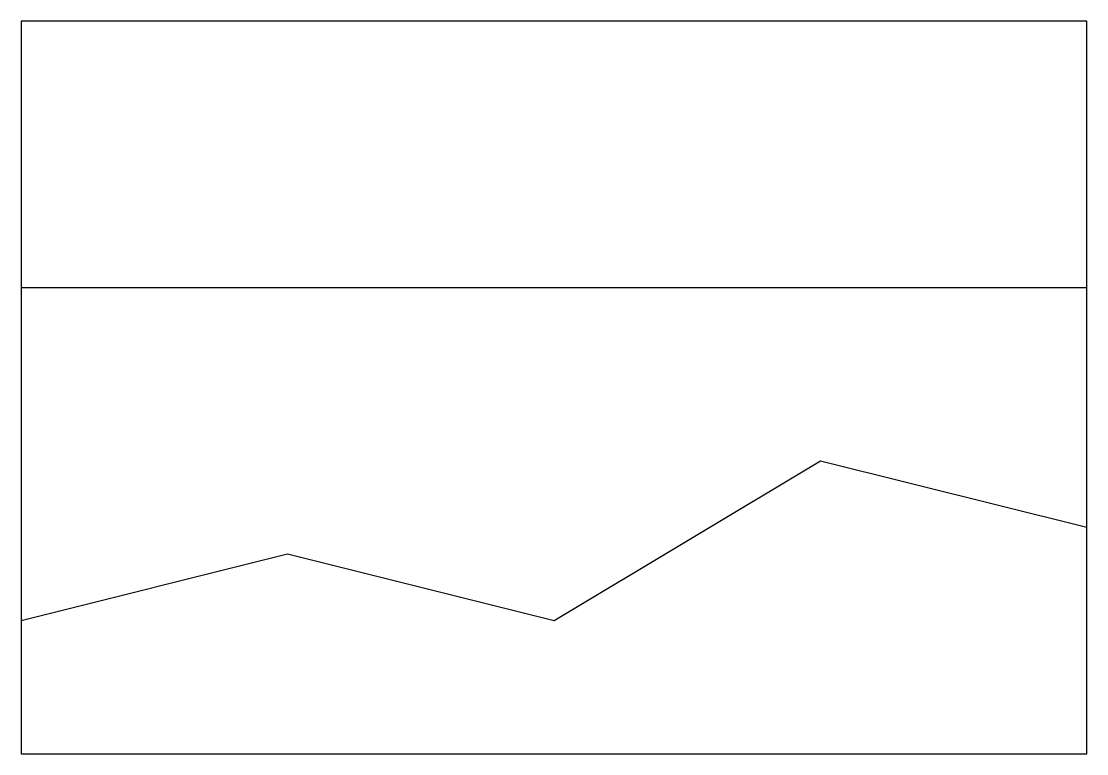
# Model space of a CAD drawing. Header units: metres. Extents: x 0 to 80, y -10 to 45.
import ezdxf

# ---------------------------------------------------------------- set-up
doc = ezdxf.new("R2010")
doc.units = ezdxf.units.M
for name, color, linetype in [('BOUNDARY', 7, 'Continuous'), ('ROAD', 7, 'Continuous'), ('WATER', 7, 'Continuous')]:
    doc.layers.add(name, color=color, linetype=linetype)

msp = doc.modelspace()

# ---------------------------------------------------------------- linework, layer by layer
at = {"layer": 'BOUNDARY', "color": 3}
msp.add_lwpolyline([(0, -10), (80, -10), (80, 45), (0, 45)], close=True, dxfattribs=at)
at = {"layer": 'ROAD', "color": 1}
msp.add_line((0, 25), (80, 25), dxfattribs=at)
at = {"layer": 'WATER', "color": 5}
msp.add_lwpolyline([(0, 0), (20, 5), (40, 0), (60, 12), (80, 7)], dxfattribs=at)

doc.saveas('drawing.dxf')
